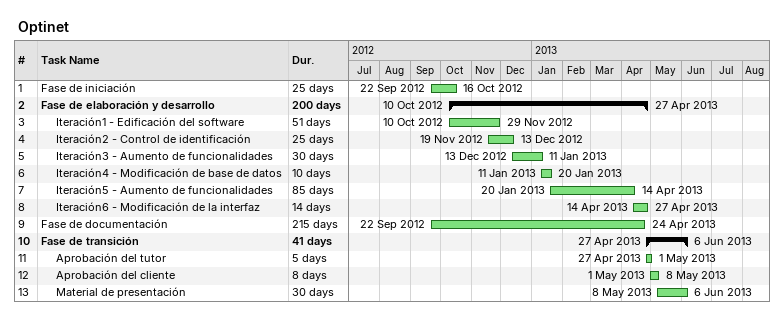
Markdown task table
Optinet

| ID | Level | Task | Duration | Start | Finish |
|---|---|---|---|---|---|
| 1 | 1 | Fase de iniciación | 25d | 2012-09-22 | 2012-10-16 |
| 2 | 1 | **Fase de elaboración y desarrollo** | 200d | 2012-10-10 | 2013-04-27 |
| 3 | 2 | Iteración1 - Edificación del software | 51d | 2012-10-10 | 2012-11-29 |
| 4 | 2 | Iteración2 - Control de identificación | 25d | 2012-11-19 | 2012-12-13 |
| 5 | 2 | Iteración3 - Aumento de funcionalidades | 30d | 2012-12-13 | 2013-01-11 |
| 6 | 2 | Iteración4 - Modificación de base de datos | 10d | 2013-01-11 | 2013-01-20 |
| 7 | 2 | Iteración5 - Aumento de funcionalidades | 85d | 2013-01-20 | 2013-04-14 |
| 8 | 2 | Iteración6 - Modificación de la interfaz | 14d | 2013-04-14 | 2013-04-27 |
| 9 | 1 | Fase de documentación | 215d | 2012-09-22 | 2013-04-24 |
| 10 | 1 | **Fase de transición** | 41d | 2013-04-27 | 2013-06-06 |
| 11 | 2 | Aprobación del tutor | 5d | 2013-04-27 | 2013-05-01 |
| 12 | 2 | Aprobación del cliente | 8d | 2013-05-01 | 2013-05-08 |
| 13 | 2 | Material de presentación | 30d | 2013-05-08 | 2013-06-06 |
